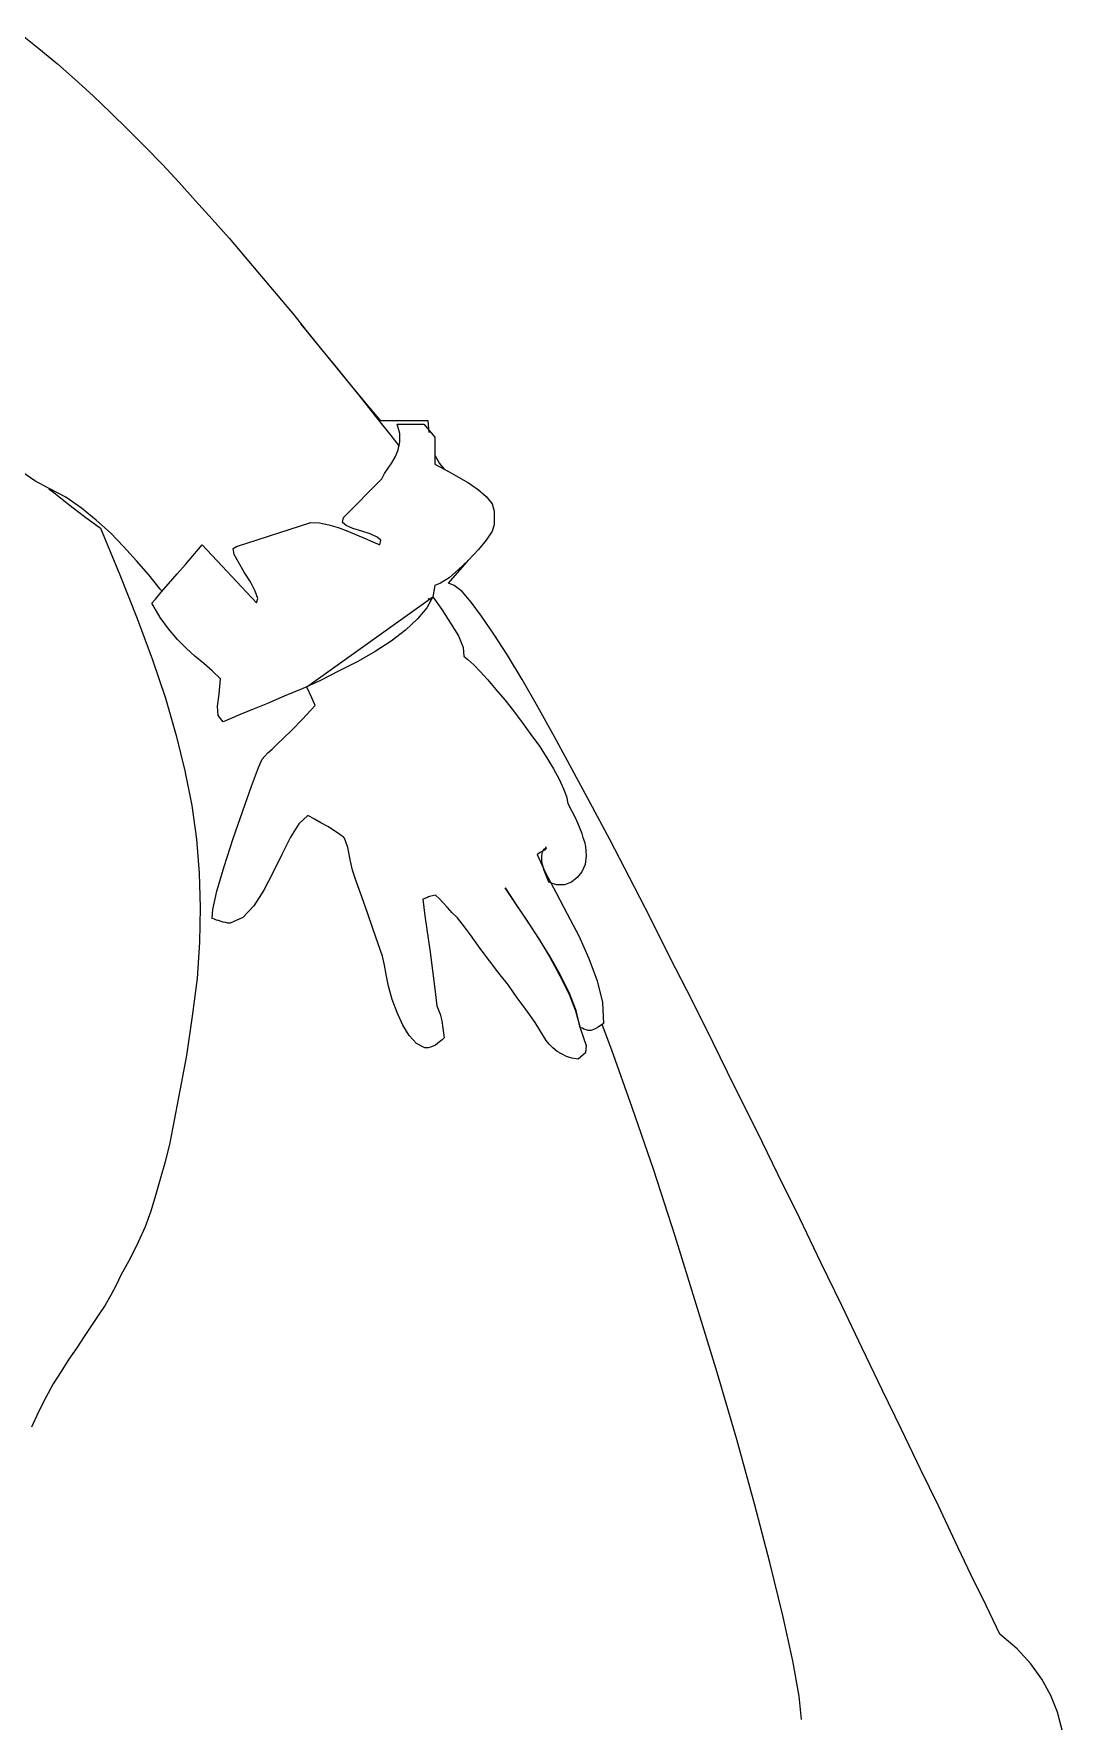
# Model space of a CAD drawing. Extents: x 16850 to 17807, y 235 to 1624.
# Drawn here: x 17434 to 17790, y 756 to 1340 of the extents above; entities that cross this region are included whole.
import ezdxf

# ---------------------------------------------------------------- set-up
doc = ezdxf.new("R2010")
doc.units = 0
doc.header["$LTSCALE"] = 1270
doc.header["$MEASUREMENT"] = 0
doc.layers.get('0').update_dxf_attribs({"linetype": 'CONTINUOUS'})

msp = doc.modelspace()

# ---------------------------------------------------------------- linework, layer by layer
at = {"linetype": 'CONTINUOUS'}
for p, q in [((17429.09, 1339.87), (17435.45, 1334.79)), ((17435.45, 1334.79), (17441.81, 1329.51)), ((17441.81, 1329.51), (17447.99, 1324.06)), ((17447.99, 1324.06), (17454.17, 1318.42)), ((17454.17, 1318.42), (17460.18, 1312.61)), ((17460.18, 1312.61), (17466.17, 1306.79)), ((17466.17, 1306.79), (17472.18, 1300.79)), ((17472.18, 1300.79), (17478.17, 1294.61)), ((17478.17, 1294.61), (17483.99, 1288.42)), ((17483.99, 1288.42), (17489.63, 1282.06)), ((17489.63, 1282.06), (17495.44, 1275.7)), ((17495.44, 1275.7), (17501.27, 1269.16)), ((17501.27, 1269.16), (17506.9, 1262.61)), ((17506.9, 1262.61), (17512.53, 1255.89)), ((17512.53, 1255.89), (17518.17, 1249.16)), ((17518.17, 1249.16), (17523.8, 1242.44)), ((17523.8, 1242.44), (17529.26, 1235.52)), ((17529.08, 1235.89), (17526.17, 1239.52)), ((17533.98, 1229.89), (17529.08, 1235.89)), ((17529.26, 1235.52), (17534.89, 1228.61)), ((17538.89, 1223.89), (17533.98, 1229.89)), ((17534.89, 1228.61), (17540.53, 1221.71)), ((17543.8, 1217.89), (17538.89, 1223.89)), ((17540.53, 1221.71), (17546.17, 1214.8)), ((17548.71, 1211.89), (17543.8, 1217.89)), ((17546.17, 1214.8), (17551.62, 1207.89)), ((17553.8, 1205.89), (17548.71, 1211.89)), ((17551.62, 1207.89), (17557.26, 1200.8)), ((17570.16, 1205.89), (17553.8, 1205.89)), ((17560.35, 1201.53), (17559.44, 1204.8)), ((17559.44, 1204.8), (17568.71, 1204.8)), ((17568.71, 1204.8), (17572.52, 1200.25)), ((17570.53, 1201.89), (17570.16, 1205.89)), ((17557.26, 1200.8), (17560.16, 1197.16)), ((17559.8, 1195.9), (17560.35, 1198.62)), ((17560.16, 1197.16), (17560.16, 1197.71)), ((17560.35, 1198.62), (17560.35, 1201.53)), ((17572.52, 1200.25), (17572.52, 1190.99)), ((17556.35, 1189.53), (17557.62, 1191.34)), ((17557.62, 1191.34), (17558.9, 1193.53)), ((17558.9, 1193.53), (17559.8, 1195.9)), ((17572.52, 1194.07), (17574.16, 1191.17)), ((17434, 1185.16), (17429.46, 1188.25)), ((17540.89, 1172.44), (17554.17, 1185.89)), ((17554.17, 1185.89), (17555.07, 1187.71)), ((17555.07, 1187.71), (17556.35, 1189.53)), ((17572.52, 1190.99), (17574.53, 1189.89)), ((17574.16, 1191.17), (17575.8, 1189.16)), ((17574.53, 1189.89), (17577.43, 1188.25)), ((17577.43, 1188.25), (17580.71, 1186.44)), ((17580.71, 1186.44), (17584.16, 1184.44)), ((17438.72, 1182.62), (17434, 1185.16)), ((17444.72, 1179.53), (17438.72, 1182.62)), ((17438.91, 1182.44), (17440.55, 1181.16)), ((17440.55, 1181.16), (17445.81, 1176.99)), ((17450.18, 1175.71), (17444.72, 1179.53)), ((17584.16, 1184.44), (17587.61, 1182.07)), ((17587.61, 1182.07), (17590.34, 1179.71)), ((17590.34, 1179.71), (17592.34, 1177.16)), ((17445.81, 1176.99), (17451.27, 1172.81)), ((17455.27, 1171.53), (17450.18, 1175.71)), ((17592.34, 1177.16), (17593.07, 1174.62)), ((17593.07, 1174.62), (17593.07, 1169.9)), ((17451.27, 1172.81), (17456.72, 1168.81)), ((17460.18, 1167.17), (17455.27, 1171.53)), ((17456.72, 1168.81), (17463.45, 1152.63)), ((17503.81, 1162.44), (17529.62, 1170.8)), ((17529.62, 1170.8), (17532.53, 1170.63)), ((17532.53, 1170.63), (17535.8, 1169.9)), ((17535.8, 1169.9), (17539.08, 1168.99)), ((17539.08, 1168.99), (17542.35, 1167.71)), ((17540.53, 1170.8), (17540.89, 1172.44)), ((17541.8, 1169.72), (17540.53, 1170.8)), ((17544.16, 1168.62), (17541.8, 1169.72)), ((17547.26, 1167.71), (17544.16, 1168.62)), ((17593.07, 1169.9), (17592.34, 1167.71)), ((17464.72, 1162.44), (17460.18, 1167.17)), ((17469.26, 1157.54), (17464.72, 1162.44)), ((17490.72, 1161.53), (17491.99, 1162.98)), ((17491.99, 1162.98), (17510.72, 1143)), ((17502.72, 1161.72), (17503.81, 1162.44)), ((17542.35, 1167.71), (17545.44, 1166.44)), ((17545.44, 1166.44), (17548.35, 1165.17)), ((17550.17, 1166.8), (17547.26, 1167.71)), ((17548.35, 1165.17), (17551.08, 1164.08)), ((17552.53, 1165.72), (17550.17, 1166.8)), ((17551.08, 1164.08), (17553.44, 1162.98)), ((17553.8, 1164.62), (17552.53, 1165.72)), ((17553.44, 1162.98), (17553.8, 1164.62)), ((17590.34, 1164.62), (17587.61, 1161.35)), ((17592.34, 1167.71), (17590.34, 1164.62)), ((17473.45, 1152.63), (17469.26, 1157.54)), ((17483.26, 1153), (17486.18, 1156.27)), ((17486.18, 1156.27), (17488.72, 1159.17)), ((17488.72, 1159.17), (17490.72, 1161.53)), ((17503.08, 1159.71), (17502.72, 1161.72)), ((17504.54, 1157), (17503.08, 1159.71)), ((17506.53, 1153.54), (17504.54, 1157)), ((17577.25, 1149.72), (17583.61, 1157)), ((17584.16, 1157.72), (17580.71, 1154.45)), ((17583.61, 1157), (17584.16, 1157.72)), ((17587.61, 1161.35), (17584.16, 1157.72)), ((17463.45, 1152.63), (17469.45, 1137.55)), ((17477.45, 1147.73), (17473.45, 1152.63)), ((17480.35, 1149.54), (17483.26, 1153)), ((17508.71, 1150.27), (17506.53, 1153.54)), ((17577.43, 1151.55), (17574.53, 1149.72)), ((17580.71, 1154.45), (17577.43, 1151.55)), ((17475.81, 1144.27), (17477.81, 1146.63)), ((17478.17, 1146.82), (17477.45, 1147.73)), ((17477.81, 1146.63), (17480.35, 1149.54)), ((17510.35, 1147), (17508.71, 1150.27)), ((17511.26, 1144.46), (17510.35, 1147)), ((17528.17, 1113.91), (17571.8, 1145)), ((17571.8, 1145), (17569.8, 1141.18)), ((17572.52, 1149), (17571.8, 1145)), ((17571.8, 1145), (17574.89, 1140.64)), ((17574.53, 1149.72), (17572.52, 1149)), ((17579.25, 1149), (17577.25, 1149.72)), ((17581.98, 1146.82), (17579.25, 1149)), ((17585.07, 1143.18), (17581.98, 1146.82)), ((17474.54, 1142.82), (17475.81, 1144.27)), ((17477.45, 1137.91), (17474.54, 1142.82)), ((17510.72, 1143), (17511.26, 1144.46)), ((17569.8, 1141.18), (17566.53, 1137.37)), ((17570.34, 1144.46), (17570.52, 1144.09)), ((17570.46, 1144.05), (17570.34, 1144.46)), ((17574.89, 1140.64), (17577.98, 1135.91)), ((17588.71, 1138.28), (17585.07, 1143.18)), ((17469.45, 1137.55), (17474.72, 1123.19)), ((17480.35, 1133.91), (17477.45, 1137.91)), ((17483.44, 1130.28), (17480.35, 1133.91)), ((17562.34, 1133.55), (17557.44, 1129.73)), ((17566.53, 1137.37), (17562.34, 1133.55)), ((17577.98, 1135.91), (17580.71, 1131.54)), ((17592.89, 1132.09), (17588.71, 1138.28)), ((17486.53, 1127.19), (17483.44, 1130.28)), ((17489.45, 1124.45), (17486.53, 1127.19)), ((17557.44, 1129.73), (17551.81, 1126.09)), ((17580.71, 1131.54), (17582.34, 1127.54)), ((17582.34, 1127.54), (17582.53, 1124.45)), ((17597.62, 1124.82), (17592.89, 1132.09)), ((17474.72, 1123.19), (17479.27, 1109.91)), ((17492.54, 1121.91), (17489.45, 1124.45)), ((17495.44, 1119.37), (17492.54, 1121.91)), ((17545.8, 1122.64), (17539.44, 1119.37)), ((17551.81, 1126.09), (17545.8, 1122.64)), ((17582.53, 1124.45), (17583.98, 1123.37)), ((17583.98, 1123.37), (17585.98, 1121.55)), ((17585.98, 1121.55), (17588.16, 1119.19)), ((17602.7, 1116.45), (17597.62, 1124.82)), ((17498.35, 1116.64), (17495.44, 1119.37)), ((17497.81, 1111.37), (17498.35, 1116.64)), ((17532.9, 1116.1), (17526.54, 1113.18)), ((17539.44, 1119.37), (17532.9, 1116.1)), ((17588.16, 1119.19), (17590.89, 1116.28)), ((17590.89, 1116.28), (17593.62, 1113.01)), ((17608.16, 1107), (17602.7, 1116.45)), ((17479.27, 1109.91), (17482.9, 1097.01)), ((17497.27, 1107.19), (17497.81, 1111.37)), ((17520.35, 1110.64), (17514.53, 1108.1)), ((17526.54, 1113.18), (17520.35, 1110.64)), ((17528.17, 1113.73), (17528.17, 1113.91)), ((17529.98, 1110.09), (17528.17, 1113.73)), ((17531.08, 1107.37), (17529.98, 1110.09)), ((17593.62, 1113.01), (17596.71, 1109.36)), ((17497.45, 1103.91), (17497.27, 1107.19)), ((17499.26, 1101.73), (17497.45, 1103.91)), ((17505.08, 1104.28), (17501.62, 1102.82)), ((17509.44, 1106.09), (17505.08, 1104.28)), ((17514.53, 1108.1), (17509.44, 1106.09)), ((17526.71, 1102.64), (17531.08, 1107.37)), ((17596.71, 1109.36), (17599.8, 1105.55)), ((17599.8, 1105.55), (17602.7, 1101.55)), ((17613.98, 1096.64), (17608.16, 1107)), ((17501.62, 1102.82), (17499.26, 1101.73)), ((17520.17, 1096.1), (17523.08, 1099)), ((17523.08, 1099), (17526.71, 1102.64)), ((17602.7, 1101.55), (17605.79, 1097.37)), ((17482.9, 1097.01), (17485.99, 1084.82)), ((17514.72, 1091.01), (17516.17, 1092.28)), ((17516.17, 1092.28), (17517.81, 1093.92)), ((17517.81, 1093.92), (17520.17, 1096.1)), ((17605.79, 1097.37), (17608.71, 1093.37)), ((17608.71, 1093.37), (17611.25, 1089.37)), ((17619.97, 1085.55), (17613.98, 1096.64)), ((17511.44, 1085.92), (17512.71, 1088.82)), ((17512.71, 1088.82), (17513.62, 1089.92)), ((17513.62, 1089.92), (17514.72, 1091.01)), ((17611.25, 1089.37), (17613.61, 1085.55)), ((17485.99, 1084.82), (17488.35, 1072.83)), ((17509.08, 1079.55), (17511.44, 1085.92)), ((17613.61, 1085.55), (17615.61, 1081.92)), ((17615.61, 1081.92), (17617.07, 1078.64)), ((17626.34, 1073.73), (17619.97, 1085.55)), ((17505.99, 1071.01), (17509.08, 1079.55)), ((17617.07, 1078.64), (17618.16, 1075.92)), ((17618.16, 1075.92), (17618.52, 1073.56)), ((17488.35, 1072.83), (17489.99, 1061.19)), ((17502.72, 1061.37), (17505.99, 1071.01)), ((17528.53, 1069.37), (17525.44, 1066.47)), ((17529.26, 1069), (17528.53, 1069.37)), ((17530.89, 1068.1), (17529.26, 1069)), ((17618.52, 1073.56), (17619.97, 1070.83)), ((17619.97, 1070.83), (17621.07, 1068.65)), ((17621.07, 1068.65), (17621.98, 1066.64)), ((17633.07, 1061.01), (17626.34, 1073.73)), ((17525.44, 1066.47), (17522.54, 1061.91)), ((17533.07, 1066.82), (17530.89, 1068.1)), ((17535.44, 1065.56), (17533.07, 1066.82)), ((17537.8, 1064.1), (17535.44, 1065.56)), ((17539.62, 1062.82), (17537.8, 1064.1)), ((17540.89, 1061.91), (17539.62, 1062.82)), ((17621.98, 1066.64), (17622.7, 1064.83)), ((17622.7, 1064.83), (17623.43, 1063.19)), ((17623.43, 1063.19), (17623.79, 1061.74)), ((17489.99, 1061.19), (17490.9, 1049.37)), ((17499.63, 1051.73), (17502.72, 1061.37)), ((17522.54, 1061.91), (17519.62, 1056.1)), ((17541.26, 1061.56), (17540.89, 1061.91)), ((17541.26, 1061.37), (17541.26, 1061.56)), ((17541.62, 1060.65), (17541.26, 1061.37)), ((17542.35, 1058.28), (17541.62, 1060.65)), ((17543.26, 1053.56), (17542.35, 1058.28)), ((17610.52, 1057.37), (17609.25, 1056.65)), ((17609.79, 1056.83), (17610.34, 1057.74)), ((17610.34, 1057.74), (17610.89, 1058.1)), ((17611.07, 1058.1), (17610.52, 1057.37)), ((17610.89, 1058.47), (17611.07, 1058.1)), ((17611.07, 1058.28), (17610.89, 1058.47)), ((17610.89, 1058.1), (17611.07, 1058.28)), ((17623.79, 1061.74), (17624.34, 1060.28)), ((17624.34, 1060.28), (17624.7, 1058.65)), ((17624.7, 1058.65), (17624.88, 1055.38)), ((17639.97, 1047.92), (17633.07, 1061.01)), ((17497.08, 1043.19), (17499.63, 1051.73)), ((17519.62, 1056.1), (17516.53, 1049.74)), ((17543.99, 1050.47), (17543.26, 1053.56)), ((17609.25, 1056.65), (17607.98, 1055.92)), ((17607.98, 1055.92), (17610.89, 1049.56)), ((17609.61, 1055.38), (17609.79, 1056.83)), ((17609.61, 1053.19), (17609.61, 1055.38)), ((17610.34, 1050.28), (17609.61, 1053.19)), ((17624.52, 1052.46), (17623.43, 1049.92)), ((17624.88, 1055.38), (17624.52, 1052.46)), ((17490.9, 1049.37), (17491.26, 1037.55)), ((17516.53, 1049.74), (17513.26, 1043.56)), ((17545.44, 1046.28), (17543.99, 1050.47)), ((17547.26, 1041.2), (17545.44, 1046.28)), ((17611.98, 1046.28), (17610.34, 1050.28)), ((17610.89, 1049.56), (17614.52, 1042.65)), ((17614.7, 1045.37), (17611.98, 1046.28)), ((17617.43, 1045.37), (17614.7, 1045.37)), ((17619.79, 1046.28), (17617.43, 1045.37)), ((17621.79, 1047.92), (17619.79, 1046.28)), ((17623.43, 1049.92), (17621.79, 1047.92)), ((17647.06, 1034.11), (17639.97, 1047.92)), ((17495.63, 1036.83), (17497.08, 1043.19)), ((17513.26, 1043.56), (17509.81, 1038.1)), ((17549.26, 1035.74), (17547.26, 1041.2)), ((17569.99, 1041.01), (17568.35, 1040.47)), ((17568.35, 1040.47), (17569.07, 1034.65)), ((17570.34, 1041.2), (17569.99, 1041.01)), ((17570.71, 1041.37), (17570.34, 1041.2)), ((17572.71, 1041.74), (17570.71, 1041.37)), ((17573.98, 1040.64), (17572.71, 1041.74)), ((17575.44, 1039.19), (17573.98, 1040.64)), ((17596.89, 1044.29), (17600.52, 1038.65)), ((17600.52, 1038.83), (17596.89, 1044.29)), ((17614.52, 1042.65), (17618.34, 1035.38)), ((17491.26, 1037.55), (17491.08, 1025.56)), ((17495.44, 1033.74), (17495.63, 1036.83)), ((17496.17, 1033.55), (17495.44, 1033.74)), ((17496.9, 1033.2), (17496.17, 1033.55)), ((17505.99, 1034.11), (17501.62, 1032.1)), ((17509.81, 1038.1), (17505.99, 1034.11)), ((17551.08, 1030.28), (17549.26, 1035.74)), ((17569.07, 1034.65), (17570.89, 1022.11)), ((17576.89, 1037.55), (17575.44, 1039.19)), ((17578.53, 1035.74), (17576.89, 1037.55)), ((17580.34, 1033.92), (17578.53, 1035.74)), ((17581.98, 1031.92), (17580.34, 1033.92)), ((17604.52, 1033.01), (17600.52, 1038.83)), ((17600.52, 1038.65), (17604.52, 1032.83)), ((17618.34, 1035.38), (17622.34, 1027.74)), ((17654.15, 1019.92), (17647.06, 1034.11)), ((17497.62, 1033.01), (17496.9, 1033.2)), ((17498.53, 1032.65), (17497.62, 1033.01)), ((17499.26, 1032.47), (17498.53, 1032.65)), ((17499.99, 1032.29), (17499.26, 1032.47)), ((17500.9, 1032.1), (17499.99, 1032.29)), ((17501.62, 1032.1), (17500.9, 1032.1)), ((17552.89, 1025.01), (17551.08, 1030.28)), ((17583.44, 1029.92), (17581.98, 1031.92)), ((17584.89, 1028.1), (17583.44, 1029.92)), ((17588.16, 1023.38), (17584.89, 1028.1)), ((17608.52, 1026.83), (17604.52, 1033.01)), ((17604.52, 1032.83), (17608.52, 1026.65)), ((17622.34, 1027.74), (17625.79, 1019.92)), ((17491.08, 1025.56), (17490.18, 1013.01)), ((17554.35, 1020.65), (17552.89, 1025.01)), ((17570.89, 1022.11), (17572.52, 1009.38)), ((17591.43, 1019.02), (17588.16, 1023.38)), ((17612.34, 1020.65), (17608.52, 1026.83)), ((17608.52, 1026.65), (17612.34, 1020.29)), ((17555.07, 1017.56), (17554.35, 1020.65)), ((17555.62, 1014.29), (17555.07, 1017.56)), ((17594.7, 1014.83), (17591.43, 1019.02)), ((17615.97, 1014.29), (17612.34, 1020.65)), ((17612.34, 1020.29), (17615.8, 1013.92)), ((17625.79, 1019.92), (17628.7, 1012.1)), ((17661.61, 1005.38), (17654.15, 1019.92)), ((17490.18, 1013.01), (17488.54, 999.93)), ((17556.53, 1010.29), (17555.62, 1014.29)), ((17557.8, 1005.74), (17556.53, 1010.29)), ((17597.98, 1010.65), (17594.7, 1014.83)), ((17601.07, 1006.29), (17597.98, 1010.65)), ((17615.8, 1013.92), (17618.89, 1007.74)), ((17619.07, 1008.11), (17615.97, 1014.29)), ((17628.7, 1012.1), (17630.52, 1004.65)), ((17559.44, 1001.19), (17557.8, 1005.74)), ((17572.52, 1009.38), (17573.25, 1003.56)), ((17604.16, 1002.11), (17601.07, 1006.29)), ((17618.89, 1007.74), (17621.25, 1001.75)), ((17621.43, 1001.92), (17619.07, 1008.11)), ((17630.52, 1004.65), (17630.88, 997.38)), ((17668.88, 990.66), (17661.61, 1005.38)), ((17488.54, 999.93), (17486.53, 986.29)), ((17561.44, 996.84), (17559.44, 1001.19)), ((17573.25, 1003.56), (17574.34, 1000.65)), ((17574.34, 1000.65), (17574.89, 998.29)), ((17607.25, 997.75), (17604.16, 1002.11)), ((17621.25, 1001.75), (17622.89, 995.93)), ((17622.89, 995.93), (17621.43, 1001.92)), ((17563.62, 993.2), (17561.44, 996.84)), ((17566.16, 990.47), (17563.62, 993.2)), ((17574.89, 998.29), (17575.25, 995.74)), ((17575.25, 995.74), (17575.8, 992.47)), ((17610.16, 993.02), (17607.25, 997.75)), ((17611.07, 991.56), (17610.16, 993.02)), ((17622.89, 995.93), (17623.97, 992.47)), ((17623.61, 995.74), (17622.89, 995.93)), ((17624.16, 995.38), (17623.61, 995.74)), ((17624.88, 995.2), (17624.16, 995.38)), ((17625.61, 995.02), (17624.88, 995.2)), ((17626.52, 995.02), (17625.61, 995.02)), ((17627.79, 995.38), (17626.52, 995.02)), ((17629.07, 996.11), (17627.79, 995.38)), ((17630.88, 997.38), (17629.07, 996.11)), ((17633.79, 988.11), (17630.43, 997.06)), ((17569.07, 989.02), (17566.16, 990.47)), ((17570.16, 989.02), (17569.07, 989.02)), ((17571.07, 989.2), (17570.16, 989.02)), ((17571.98, 989.56), (17571.07, 989.2)), ((17572.71, 989.93), (17571.98, 989.56)), ((17573.43, 990.47), (17572.71, 989.93)), ((17574.16, 991.02), (17573.43, 990.47)), ((17575.07, 991.74), (17574.16, 991.02)), ((17575.8, 992.47), (17575.07, 991.74)), ((17612.16, 990.29), (17611.07, 991.56)), ((17613.43, 989.02), (17612.16, 990.29)), ((17614.89, 987.74), (17613.43, 989.02)), ((17616.34, 986.84), (17614.89, 987.74)), ((17618.16, 985.93), (17616.34, 986.84)), ((17624.7, 987.2), (17622.16, 985.02)), ((17623.97, 992.47), (17624.88, 989.75)), ((17624.88, 989.75), (17624.7, 987.2)), ((17640.88, 968.29), (17633.79, 988.11)), ((17676.33, 975.57), (17668.88, 990.66)), ((17486.53, 986.29), (17483.81, 971.75)), ((17619.97, 985.38), (17618.16, 985.93)), ((17622.16, 985.02), (17619.97, 985.38)), ((17683.97, 960.29), (17676.33, 975.57)), ((17483.81, 971.75), (17480.72, 956.11)), ((17648.33, 946.66), (17640.88, 968.29)), ((17691.42, 945.02), (17683.97, 960.29)), ((17480.72, 956.11), (17479.09, 949.57)), ((17479.09, 949.57), (17477.45, 943.57)), ((17655.79, 923.75), (17648.33, 946.66)), ((17477.45, 943.57), (17475.81, 937.93)), ((17698.87, 929.94), (17691.42, 945.02)), ((17475.81, 937.93), (17474.17, 932.48)), ((17474.17, 932.48), (17472.18, 927.02)), ((17706.15, 914.66), (17698.87, 929.94)), ((17472.18, 927.02), (17469.81, 921.75)), ((17663.06, 900.3), (17655.79, 923.75)), ((17469.81, 921.75), (17467.08, 916.12)), ((17467.08, 916.12), (17463.81, 910.3)), ((17713.42, 899.76), (17706.15, 914.66)), ((17462.17, 906.85), (17460.36, 903.39)), ((17463.81, 910.3), (17462.17, 906.85)), ((17458.36, 899.94), (17455.99, 896.3)), ((17460.36, 903.39), (17458.36, 899.94)), ((17670.33, 876.68), (17663.06, 900.3)), ((17720.51, 885.03), (17713.42, 899.76)), ((17455.99, 896.3), (17453.63, 892.85)), ((17451.08, 889.04), (17448.54, 885.22)), ((17453.63, 892.85), (17451.08, 889.04)), ((17448.54, 885.22), (17445.81, 881.22)), ((17727.42, 870.67), (17720.51, 885.03)), ((17443.09, 877.03), (17440.36, 872.68)), ((17445.81, 881.22), (17443.09, 877.03)), ((17677.06, 853.4), (17670.33, 876.68)), ((17440.36, 872.68), (17437.81, 867.95)), ((17734.15, 856.86), (17727.42, 870.67)), ((17437.81, 867.95), (17435.27, 863.04)), ((17435.27, 863.04), (17432.9, 857.77)), ((17683.24, 831.22), (17677.06, 853.4)), ((17740.69, 843.22), (17734.15, 856.86)), ((17746.87, 830.49), (17740.69, 843.22)), ((17688.51, 810.86), (17683.24, 831.22)), ((17752.69, 818.14), (17746.87, 830.49)), ((17758.14, 806.68), (17752.69, 818.14)), ((17693.06, 792.5), (17688.51, 810.86)), ((17763.42, 795.96), (17758.14, 806.68)), ((17768.14, 786.14), (17763.42, 795.96)), ((17696.51, 776.87), (17693.06, 792.5)), ((17774.14, 781.05), (17768.14, 786.14)), ((17698.7, 764.69), (17696.51, 776.87)), ((17778.87, 775.78), (17774.14, 781.05)), ((17782.68, 770.5), (17778.87, 775.78)), ((17785.77, 764.87), (17782.68, 770.5)), ((17699.42, 756.51), (17698.7, 764.69)), ((17788.14, 759.05), (17785.77, 764.87)), ((17789.77, 752.87), (17788.14, 759.05))]:
    msp.add_line(p, q, dxfattribs=at)

doc.saveas('drawing.dxf')
